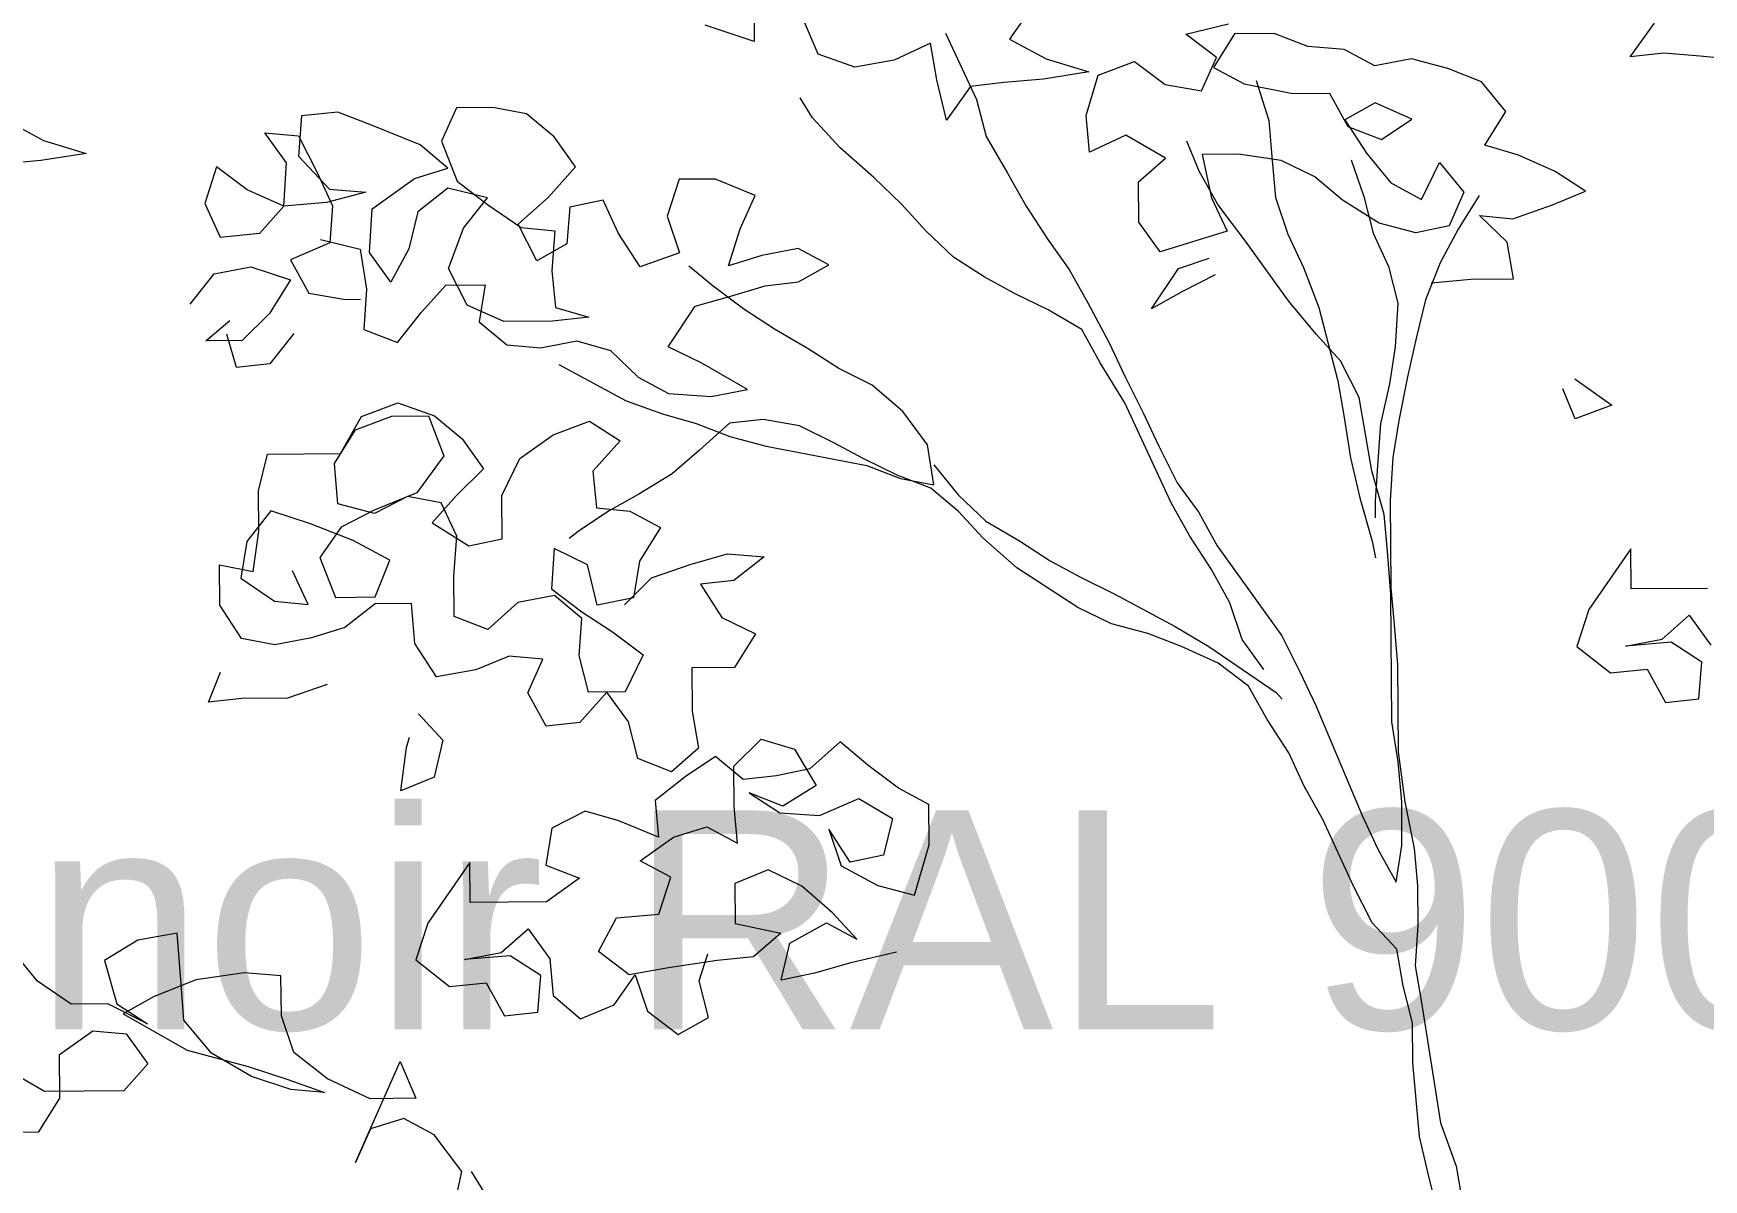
# Model space of a CAD drawing. Header units: millimetres. Extents: x 318905 to 439572, y -5133 to 105868.
# Drawn here: x 350232 to 351567, y 5056 to 5973 of the extents above; entities that cross this region are included whole.
import ezdxf

# ---------------------------------------------------------------- set-up
doc = ezdxf.new("R2010")
doc.units = ezdxf.units.MM
doc.header["$MEASUREMENT"] = 0
doc.layers.add('INTI_Agencement_Stylo_No__102', color=7, linetype='Continuous', lineweight=0, true_color=0xcccccc)
doc.layers.add('INTI_Etiquettes_Stylo_No__1', color=7, linetype='Continuous', lineweight=5)
doc.styles.add('STYLE_GENERE_2', font='Arial')
doc.dimstyles.new('STYLE_GENERE__3', dxfattribs={"dimtxt": 0.18, "dimasz": 182.4, "dimexe": 0.18, "dimexo": 0.0625, "dimgap": 0.09, "dimtad": 0, "dimtih": 1, "dimtoh": 1, "dimdec": 4, "dimzin": 0, "dimdsep": 46, "dimcen": 0.09, "dimadec": 0, "dimazin": 0, "dimtfac": 1, "dimtdec": 4, "dimtmove": 0, "dimatfit": 3, "dimldrblk": 'ARROWHEAD_5', "dimfxl": 0, "dimtolj": 1, "dimtzin": 0, "dimarcsym": 0})

# ---------------------------------------------------------------- blocks, each defined once
blk = doc.blocks.new('arbre6[1]', base_point=(351659.1, -542.5))
at = {"layer": 'INTI_Agencement_Stylo_No__102', "linetype": 'Continuous'}
for p, q in [((350807.3, 6041.2), (350807.8, 5966.3)), ((350859, 5956), (350846.6, 5985.3)), ((351029, 5992.3), (351012.2, 5968.1)), ((350807.8, 5966.3), (350768.8, 5979.3)), ((350961, 5973), (350985.8, 5919.7)), ((351153.2, 5972.1), (351187.2, 5980.4)), ((351177.7, 5953.5), (351153.2, 5972.1)), ((351192.1, 5972.4), (351175.3, 5945.5)), ((351223.8, 5972.7), (351192.1, 5972.4)), ((351250.6, 5962.2), (351223.8, 5972.7)), ((351508.5, 5953.9), (351527.8, 5980.8)), ((350948.9, 5964.9), (350919.9, 5951.2)), ((350954, 5935.5), (350948.9, 5964.9)), ((351012.2, 5968.1), (351041.5, 5952.3)), ((351279.8, 5959.8), (351250.6, 5962.2)), ((351304.2, 5946.7), (351279.8, 5959.8)), ((351535.3, 5956.8), (351508.5, 5953.9)), ((351564.5, 5954.4), (351535.3, 5956.8)), ((350888.3, 5945.6), (350859, 5956)), ((350919.9, 5951.2), (350888.3, 5945.6)), ((351041.5, 5952.3), (351075.6, 5941.9)), ((351082.9, 5939.3), (351112, 5950.3)), ((351112, 5950.3), (351136.5, 5931.8)), ((351165.7, 5926.7), (351177.7, 5953.5)), ((351175.3, 5945.5), (351199.7, 5932.3)), ((351333.4, 5952.3), (351304.2, 5946.7)), ((351362.6, 5944.5), (351333.4, 5952.3)), ((351389.5, 5934), (351362.6, 5944.5)), ((351591.2, 5951.9), (351564.5, 5954.4)), ((350961.6, 5903.4), (350954, 5935.5)), ((350980.8, 5930.3), (350961.6, 5903.4)), ((351007.6, 5933.3), (350980.8, 5930.3)), ((351039.2, 5936.2), (351007.6, 5933.3)), ((351075.6, 5941.9), (351039.2, 5936.2)), ((351073.4, 5907.1), (351082.9, 5939.3)), ((351136.5, 5931.8), (351165.7, 5926.7)), ((351199.7, 5932.3), (351238.7, 5924.6)), ((351209.4, 5935.1), (351219.4, 5903.1)), ((351409.1, 5910.1), (351389.5, 5934)), ((350854.5, 5905.1), (350844.7, 5921.1)), ((350985.8, 5919.7), (350993.3, 5890.3)), ((351238.7, 5924.6), (351267.9, 5924.9)), ((351267.9, 5924.9), (351282.7, 5898.3)), ((351304.5, 5917.2), (351280.2, 5903.6)), ((351333.7, 5904.1), (351304.5, 5917.2)), ((350445.8, 5906.8), (350443.6, 5874.6)), ((350475, 5909.7), (350445.8, 5906.8)), ((350501.8, 5899.2), (350475, 5909.7)), ((350569.8, 5913.2), (350557.9, 5886.4)), ((350599, 5913.5), (350569.8, 5913.2)), ((350625.8, 5908.4), (350599, 5913.5)), ((350647.9, 5889.9), (350625.8, 5908.4)), ((350876.6, 5881.2), (350854.5, 5905.1)), ((351076.1, 5877.7), (351073.4, 5907.1)), ((351280.2, 5903.6), (351297.5, 5877)), ((351309.5, 5887.8), (351333.7, 5904.1)), ((351392.3, 5883.2), (351409.1, 5910.1)), ((350210.4, 5902.9), (350239.7, 5887.1)), ((350433.9, 5869.2), (350416.7, 5893.1)), ((350416.7, 5893.1), (350443.5, 5890.7)), ((350443.5, 5890.7), (350458.3, 5861.4)), ((350540.9, 5883.5), (350501.8, 5899.2)), ((350993.3, 5890.3), (351010.5, 5861)), ((351105.2, 5891.3), (351076.1, 5877.7)), ((351136.9, 5872.9), (351105.2, 5891.3)), ((351219.4, 5903.1), (351222.1, 5871)), ((351282.7, 5898.3), (351309.5, 5887.8)), ((350273.8, 5876.7), (350237.4, 5871)), ((350239.7, 5887.1), (350273.8, 5876.7)), ((350562.9, 5865), (350540.9, 5883.5)), ((350557.9, 5886.4), (350570.3, 5854.4)), ((350665.1, 5865.9), (350647.9, 5889.9)), ((350903.5, 5857.4), (350876.6, 5881.2)), ((351163.8, 5862.4), (351153.9, 5886.4)), ((351297.5, 5877), (351317.1, 5853.1)), ((351419.1, 5875.4), (351392.3, 5883.2)), ((350237.4, 5871), (350205.8, 5868.1)), ((350378, 5866), (350368.5, 5836.5)), ((350402.5, 5847.5), (350378, 5866)), ((350431.8, 5834.4), (350433.9, 5869.2)), ((350443.6, 5874.6), (350468.2, 5848.1)), ((350536.2, 5856.7), (350562.9, 5865)), ((350643.4, 5841.6), (350665.1, 5865.9)), ((351115.2, 5853.9), (351136.9, 5872.9)), ((351195.3, 5876.1), (351166.1, 5875.8)), ((351166.1, 5875.8), (351173.7, 5841.1)), ((351229.4, 5871), (351195.3, 5876.1)), ((351222.1, 5871), (351224.7, 5841.5)), ((351256.2, 5857.9), (351229.4, 5871)), ((351285.3, 5871.5), (351295.3, 5842.2)), ((351341.5, 5839.9), (351355.9, 5869.5)), ((351355.9, 5869.5), (351375.5, 5845.6)), ((351448.4, 5862.3), (351419.1, 5875.4)), ((350458.3, 5861.4), (350470.7, 5834.7)), ((350502.3, 5832.3), (350536.2, 5856.7)), ((350570.3, 5854.4), (350594.7, 5835.8)), ((350747.8, 5856), (350738.3, 5826.4)), ((350777, 5856.2), (350747.8, 5856)), ((350808.8, 5843.1), (350777, 5856.2)), ((350925.6, 5836.2), (350903.5, 5857.4)), ((351010.5, 5861), (351025.3, 5834.4)), ((351115.4, 5821.8), (351115.2, 5853.9)), ((351178.6, 5835.8), (351163.8, 5862.4)), ((351278.3, 5839.4), (351256.2, 5857.9)), ((351317.1, 5853.1), (351341.5, 5839.9)), ((351472.8, 5846.5), (351448.4, 5862.3)), ((350431.8, 5834.4), (350402.5, 5847.5)), ((350465.8, 5837.4), (350431.8, 5834.4)), ((350497.4, 5845.7), (350465.8, 5837.4)), ((350468.2, 5848.1), (350497.4, 5845.7)), ((350563, 5848.9), (350538.8, 5830)), ((350594.7, 5841.2), (350563, 5848.9)), ((350575.4, 5816.9), (350594.7, 5841.2)), ((350619.2, 5820), (350643.4, 5841.6)), ((350687.2, 5839.4), (350660.4, 5833.8)), ((350699.5, 5812.7), (350687.2, 5839.4)), ((350796.8, 5816.3), (350808.8, 5843.1)), ((351173.7, 5841.1), (351186, 5814.4)), ((351224.7, 5841.5), (351234.7, 5812.2)), ((351307.6, 5820.9), (351278.3, 5839.4)), ((351295.3, 5842.2), (351302.8, 5812.8)), ((351375.5, 5845.6), (351363.6, 5818.7)), ((351387.7, 5843), (351370.9, 5816.1)), ((351446.2, 5835.5), (351472.8, 5846.5)), ((350368.5, 5836.5), (350380.9, 5809.8)), ((350412.5, 5812.8), (350431.8, 5834.4)), ((350470.7, 5834.7), (350468.5, 5805.3)), ((350500.2, 5797.5), (350502.3, 5832.3)), ((350538.8, 5830), (350531.8, 5800.5)), ((350594.7, 5835.8), (350621.6, 5817.4)), ((350660.4, 5833.8), (350658.2, 5804.3)), ((350738.3, 5826.4), (350748.3, 5797.1)), ((350945.2, 5814.9), (350925.6, 5836.2)), ((351025.3, 5834.4), (351042.6, 5807.8)), ((351200.7, 5806.5), (351178.6, 5835.8)), ((351409.9, 5805.7), (351387.8, 5827)), ((351387.8, 5827), (351414.6, 5824.5)), ((351414.6, 5824.5), (351446.2, 5835.5)), ((350380.9, 5809.8), (350412.5, 5812.8)), ((350563.5, 5784.7), (350575.4, 5816.9)), ((350634, 5790.7), (350619.2, 5820)), ((350621.6, 5817.4), (350648.4, 5814.9)), ((350648.4, 5814.9), (350646.2, 5782.8)), ((350716.7, 5786.1), (350699.5, 5812.7)), ((350787.3, 5786.7), (350796.8, 5816.3)), ((350967.2, 5793.7), (350945.2, 5814.9)), ((351132.6, 5797.9), (351115.4, 5821.8)), ((351186, 5814.4), (351132.6, 5797.9)), ((351234.7, 5812.2), (351247.1, 5785.5)), ((351302.8, 5812.8), (351315.2, 5786.2)), ((351336.9, 5813.1), (351307.6, 5820.9)), ((351363.6, 5818.7), (351336.9, 5813.1)), ((351370.9, 5816.1), (351356.5, 5789.2)), ((350468.5, 5805.3), (350437, 5791.6)), ((350461.2, 5807.9), (350492.8, 5800.1)), ((350492.8, 5800.1), (350497.9, 5768.1)), ((350517.4, 5773.6), (350500.2, 5797.5)), ((350531.8, 5800.5), (350517.4, 5773.6)), ((350658.2, 5804.3), (350634, 5790.7)), ((350748.3, 5797.1), (350716.7, 5786.1)), ((350843.1, 5800.6), (350814, 5795)), ((350867.6, 5787.5), (350843.1, 5800.6)), ((351042.6, 5807.8), (351059.8, 5783.8)), ((351235.1, 5758.7), (351200.7, 5806.5)), ((351415, 5776.3), (351409.9, 5805.7)), ((350376.2, 5780.3), (350405.4, 5786)), ((350405.4, 5786), (350437.1, 5775.5)), ((350437, 5791.6), (350451.8, 5765)), ((350578.3, 5755.4), (350563.5, 5784.7)), ((350775.2, 5770.6), (350755.7, 5786.4)), ((350814, 5795), (350787.3, 5786.7)), ((350843.3, 5773.9), (350867.6, 5787.5)), ((350991.7, 5777.9), (350967.2, 5793.7)), ((351059.8, 5783.8), (351074.6, 5757.2)), ((351125.7, 5752.3), (351147.3, 5784.6)), ((351147.3, 5784.6), (351171.6, 5792.9)), ((351247.1, 5785.5), (351259.5, 5753.5)), ((351315.2, 5786.2), (351322.7, 5756.8)), ((351356.5, 5789.2), (351344.6, 5759.7)), ((350356.9, 5756.1), (350376.2, 5780.3)), ((350437.1, 5775.5), (350420.2, 5748.6)), ((350541.9, 5749.7), (350561.2, 5771.3)), ((350561.2, 5771.3), (350592.8, 5771.6)), ((350592.8, 5771.6), (350588.1, 5742.1)), ((350646.2, 5782.8), (350648.9, 5753.4)), ((350799.7, 5752), (350775.2, 5770.6)), ((350789.9, 5762.7), (350816.6, 5770.9)), ((350816.6, 5770.9), (350843.3, 5773.9)), ((351016.1, 5764.7), (350991.7, 5777.9)), ((351176.6, 5779.5), (351149.9, 5765.9)), ((351349.3, 5773.1), (351380.9, 5776)), ((351380.9, 5776), (351415, 5776.3)), ((350451.8, 5765), (350481, 5759.9)), ((350481, 5759.9), (350493.1, 5760)), ((350497.9, 5768.1), (350495.8, 5735.9)), ((350760.8, 5754.4), (350789.9, 5762.7)), ((351043, 5751.6), (351016.1, 5764.7)), ((351074.6, 5757.2), (351091.8, 5725.2)), ((351149.9, 5765.9), (351125.7, 5752.3)), ((351257.2, 5732.1), (351235.1, 5758.7)), ((351322.7, 5756.8), (351320.5, 5722)), ((351344.6, 5759.7), (351337.5, 5730.1)), ((350420.2, 5748.6), (350398.5, 5727)), ((350522.6, 5725.4), (350541.9, 5749.7)), ((350607.6, 5742.3), (350578.3, 5755.4)), ((350675.7, 5745.6), (350646.5, 5742.6)), ((350648.9, 5753.4), (350675.7, 5745.6)), ((350739.1, 5722.1), (350760.8, 5754.4)), ((350824.2, 5736.2), (350799.7, 5752)), ((351069.8, 5735.8), (351043, 5751.6)), ((351259.5, 5753.5), (351274.5, 5694.8)), ((350369.3, 5726.7), (350388.7, 5743)), ((350393.8, 5705.5), (350386.3, 5732.2)), ((350439.8, 5732.7), (350420.5, 5708.5)), ((350495.8, 5735.9), (350522.6, 5725.4)), ((350588.1, 5742.1), (350610.2, 5723.6)), ((350646.5, 5742.6), (350607.6, 5742.3)), ((350851, 5720.4), (350824.2, 5736.2)), ((351084.6, 5709.1), (351069.8, 5735.8)), ((351276.8, 5710.9), (351257.2, 5732.1)), ((351337.5, 5730.1), (351330.4, 5698)), ((350398.5, 5727), (350369.3, 5726.7)), ((350610.2, 5723.6), (350637, 5721.1)), ((350637, 5721.1), (350666.1, 5726.7)), ((350666.1, 5726.7), (350692.9, 5719)), ((350692.9, 5719), (350715, 5697.7)), ((350766, 5708.9), (350739.1, 5722.1)), ((350875.5, 5704.6), (350851, 5720.4)), ((351091.8, 5725.2), (351104.2, 5698.6)), ((351320.5, 5722), (351315.9, 5692.5)), ((350420.5, 5708.5), (350393.8, 5705.5)), ((350651.7, 5707.9), (350705.4, 5678.9)), ((350802.6, 5687.8), (350766, 5708.9)), ((350902.3, 5691.4), (350875.5, 5704.6)), ((351104.3, 5677.2), (351084.6, 5709.1)), ((351291.6, 5681.5), (351276.8, 5710.9)), ((350715, 5697.7), (350739.4, 5684.6)), ((350926.8, 5670.2), (350902.3, 5691.4)), ((351104.2, 5698.6), (351119, 5669.3)), ((351274.5, 5694.8), (351279.6, 5665.4)), ((351315.9, 5692.5), (351308.8, 5660.3)), ((351330.4, 5698), (351323.4, 5663.1)), ((351464.2, 5696.5), (351493.6, 5675.3)), ((350493.8, 5666.3), (350523, 5677.3)), ((350523, 5677.3), (350552.2, 5666.8)), ((350705.4, 5678.9), (350734.7, 5668.5)), ((350739.4, 5684.6), (350773.5, 5682.2)), ((350773.5, 5682.2), (350802.6, 5687.8)), ((351141.4, 5597.2), (351104.3, 5677.2)), ((351301.8, 5622.8), (351291.6, 5681.5)), ((351464.5, 5664.4), (351454.6, 5688.4)), ((350477, 5636.7), (350493.8, 5666.3)), ((350489.1, 5655.6), (350518.2, 5666.5)), ((350518.2, 5666.5), (350547.4, 5666.8)), ((350547.4, 5666.8), (350559.8, 5634.8)), ((350552.2, 5666.8), (350574.3, 5648.3)), ((350734.7, 5668.5), (350761.5, 5660.7)), ((350815, 5663.9), (350788.2, 5660.9)), ((350844.2, 5658.8), (350815, 5663.9)), ((350946.5, 5643.6), (350926.8, 5670.2)), ((351119, 5669.3), (351131.4, 5642.6)), ((351279.6, 5665.4), (351284.7, 5633.3)), ((351323.4, 5663.1), (351318.7, 5633.6)), ((351493.6, 5675.3), (351464.5, 5664.4)), ((350472.2, 5628.6), (350489.1, 5655.6)), ((350620.6, 5632.7), (350647.2, 5651.6)), ((350647.2, 5651.6), (350676.3, 5662.6)), ((350676.3, 5662.6), (350700.8, 5646.8)), ((350761.5, 5660.7), (350788.3, 5650.2)), ((350788.2, 5660.9), (350764.1, 5639.3)), ((350788.3, 5650.2), (350817.6, 5642.5)), ((350871, 5645.6), (350844.2, 5658.8)), ((351308.8, 5660.3), (351306.6, 5630.8)), ((350418.7, 5636.2), (350477, 5636.7)), ((350574.3, 5648.3), (350591.5, 5624.4)), ((350700.8, 5646.8), (350679, 5622.5)), ((350764.1, 5639.3), (350742.3, 5620.4)), ((350817.6, 5642.5), (350897.9, 5627.1)), ((350895.5, 5632.5), (350871, 5645.6)), ((350951.6, 5611.6), (350946.5, 5643.6)), ((351131.4, 5642.6), (351146.2, 5613.3)), ((350411.6, 5606.7), (350418.7, 5636.2)), ((350474.9, 5596.5), (350472.2, 5628.6)), ((350559.8, 5634.8), (350538.1, 5605.1)), ((350591.5, 5624.4), (350569.7, 5602.7)), ((350606.2, 5603.1), (350620.6, 5632.7)), ((350922.3, 5619.3), (350895.5, 5632.5)), ((350897.9, 5627.1), (350924.8, 5616.7)), ((350951.5, 5627.6), (350971.1, 5603.7)), ((351284.7, 5633.3), (351292.2, 5601.3)), ((351306.6, 5630.8), (351304.4, 5598.7)), ((351318.7, 5633.6), (351316.6, 5598.8)), ((350679, 5622.5), (350681.7, 5593.1)), ((350742.3, 5620.4), (350715.7, 5604.1)), ((350949.2, 5608.9), (350922.3, 5619.3)), ((350924.8, 5616.7), (350951.6, 5611.6)), ((351146.2, 5613.3), (351163.4, 5589.4)), ((351311.8, 5588), (351301.8, 5622.8)), ((350411.8, 5574.6), (350411.6, 5606.7)), ((350504.2, 5588.8), (350474.9, 5596.5)), ((350538.1, 5605.1), (350504.1, 5591.4)), ((350530.8, 5602.4), (350504.2, 5588.8)), ((350557.6, 5597.3), (350530.8, 5602.4)), ((350569.7, 5602.7), (350550.4, 5581.2)), ((350570, 5570.6), (350557.6, 5597.3)), ((350606.5, 5568.3), (350606.2, 5603.1)), ((350715.7, 5604.1), (350691.4, 5590.5)), ((350971.2, 5590.3), (350949.2, 5608.9)), ((350971.1, 5603.7), (350993.2, 5582.5)), ((351156.2, 5570.6), (351141.4, 5597.2)), ((351292.2, 5601.3), (351302.2, 5566.5)), ((351304.4, 5598.7), (351304.5, 5585.3)), ((351316.6, 5598.8), (351317.1, 5529.2)), ((350421.4, 5590.7), (350402.2, 5566.4)), ((350453.1, 5580.3), (350421.4, 5590.7)), ((350504.1, 5591.4), (350477.5, 5577.8)), ((350691.4, 5590.5), (350667.2, 5574.2)), ((350681.7, 5593.1), (350708.5, 5590.6)), ((350708.5, 5590.6), (350732.9, 5577.5)), ((350990.8, 5569.1), (350971.2, 5590.3)), ((351163.4, 5589.4), (351178.2, 5562.7)), ((351314.4, 5558.6), (351311.8, 5588)), ((350407.2, 5542.4), (350411.8, 5574.6)), ((350487.3, 5567.2), (350453.1, 5580.3)), ((350477.5, 5577.8), (350460.6, 5553.6)), ((350550.4, 5581.2), (350579.8, 5562.7)), ((350567.8, 5538.5), (350570, 5570.6)), ((350667.2, 5574.2), (350660, 5568.8)), ((350732.9, 5577.5), (350716.1, 5550.5)), ((350993.2, 5582.5), (351020, 5566.7)), ((351173.5, 5544), (351156.2, 5570.6)), ((350402.2, 5566.4), (350397.5, 5537)), ((350516.6, 5551.4), (350487.3, 5567.2)), ((350579.8, 5562.7), (350606.5, 5568.3)), ((350647.9, 5560.6), (350645.7, 5528.5)), ((350674.7, 5547.5), (350647.9, 5560.6)), ((350757.4, 5548.2), (350786.6, 5556.5)), ((350786.6, 5556.5), (350815.8, 5554.1)), ((351017.8, 5545.2), (350990.8, 5569.1)), ((351020, 5566.7), (351044.5, 5550.8)), ((351178.2, 5562.7), (351229.8, 5490.9)), ((351302.2, 5566.5), (351304.7, 5553.2)), ((351317.1, 5523.9), (351314.4, 5558.6)), ((351509, 5560.4), (351475.3, 5511.9)), ((351509.3, 5528.3), (351509, 5560.4)), ((350380.6, 5515.4), (350380.4, 5547.5)), ((350380.4, 5547.5), (350407.2, 5542.4)), ((350460.6, 5553.6), (350473, 5521.6)), ((350504.7, 5521.9), (350516.6, 5551.4)), ((350682.3, 5515.4), (350674.7, 5547.5)), ((350716.1, 5550.5), (350711.4, 5521.1)), ((350725.9, 5537.2), (350757.4, 5548.2)), ((350815.8, 5554.1), (350791.6, 5535.2)), ((351066.6, 5513.6), (351017.8, 5545.2)), ((351044.5, 5550.8), (351068.9, 5537.7)), ((351188.2, 5517.3), (351173.5, 5544)), ((350397.5, 5537), (350424.4, 5518.5)), ((350451.2, 5516), (350438.8, 5542.7)), ((350568, 5506.4), (350567.8, 5538.5)), ((350704.2, 5515.6), (350725.9, 5537.2)), ((350791.6, 5535.2), (350764.9, 5532.2)), ((350764.9, 5532.2), (350782.1, 5505.6)), ((351068.9, 5537.7), (351095.8, 5524.5)), ((350424.4, 5518.5), (350451.2, 5516)), ((350473, 5521.6), (350504.7, 5521.9)), ((350504.7, 5516.5), (350480.5, 5497.6)), ((350533.9, 5516.8), (350504.7, 5516.5)), ((350536.6, 5484.7), (350533.9, 5516.8)), ((350619, 5517.5), (350594.9, 5495.9)), ((350648.2, 5523.2), (350619, 5517.5)), ((350645.7, 5528.5), (350670.2, 5510)), ((350670.2, 5504.6), (350648.2, 5523.2)), ((350711.4, 5521.1), (350682.3, 5515.4)), ((351095.8, 5524.5), (351144.6, 5498.2)), ((351198.2, 5488), (351188.2, 5517.3)), ((351317.1, 5529.2), (351319.7, 5499.8)), ((351317.9, 5422.1), (351317.1, 5523.9)), ((351570.1, 5528.8), (351509.3, 5528.3)), ((350397.9, 5488.8), (350380.6, 5515.4)), ((350594.9, 5495.9), (350568, 5506.4)), ((350668, 5475.2), (350670.2, 5504.6)), ((350670.2, 5510), (350694.6, 5494.1)), ((350782.1, 5505.6), (350808.9, 5492.5)), ((351093.5, 5500.4), (351066.6, 5513.6)), ((351475.3, 5511.9), (351465.8, 5482.4)), ((351533.9, 5488.3), (351555.6, 5507.3)), ((351555.6, 5507.3), (351572.8, 5483.3)), ((350480.5, 5497.6), (350453.8, 5489.3)), ((350694.6, 5494.1), (350719.1, 5475.6)), ((350808.9, 5492.5), (350792.1, 5465.6)), ((351122.7, 5492.7), (351093.5, 5500.4)), ((351149.6, 5482.2), (351122.7, 5492.7)), ((351144.6, 5498.2), (351171.5, 5482.4)), ((351229.8, 5490.9), (351244.6, 5461.6)), ((351319.7, 5499.8), (351322.4, 5467.7)), ((350424.7, 5483.7), (350397.9, 5488.8)), ((350453.8, 5489.3), (350424.7, 5483.7)), ((350553.8, 5458.1), (350536.6, 5484.7)), ((351178.9, 5469.1), (351149.6, 5482.2)), ((351171.5, 5482.4), (351225.3, 5445.4)), ((351215.4, 5464), (351198.2, 5488)), ((351465.8, 5482.4), (351492.7, 5461.2)), ((351504.7, 5482.7), (351533.9, 5488.3)), ((351541.2, 5485.7), (351504.7, 5482.7)), ((351565.7, 5469.9), (351541.2, 5485.7)), ((350585.4, 5463.7), (350553.8, 5458.1)), ((350612, 5474.7), (350585.4, 5463.7)), ((350638.8, 5472.2), (350612, 5474.7)), ((350626.9, 5445.3), (350638.8, 5472.2)), ((350675.5, 5445.8), (350668, 5475.2)), ((350719.1, 5475.6), (350704.7, 5446)), ((350792.1, 5465.6), (350758.1, 5465.3)), ((350758.1, 5465.3), (350758.3, 5430.5)), ((351203.3, 5450.6), (351178.9, 5469.1)), ((351322.4, 5467.7), (351322.9, 5398.1)), ((351492.7, 5461.2), (351521.9, 5464.1)), ((351521.9, 5464.1), (351536.7, 5437.5)), ((351563.4, 5440.4), (351565.7, 5469.9)), ((350371.5, 5437.7), (350381, 5461.9)), ((350466.3, 5451.9), (350434.7, 5440.9)), ((351218.1, 5423.9), (351203.3, 5450.6)), ((351244.6, 5461.6), (351257, 5435)), ((350398.2, 5440.6), (350371.5, 5437.7)), ((350434.7, 5440.9), (350398.2, 5440.6)), ((350641.6, 5418.7), (350626.9, 5445.3)), ((350690.1, 5445.9), (350668.4, 5421.6)), ((350704.7, 5446), (350675.5, 5445.8)), ((350707.3, 5422), (350690.1, 5445.9)), ((351225.3, 5445.4), (351230.2, 5440.1)), ((351536.7, 5437.5), (351563.4, 5440.4)), ((350539.4, 5428.5), (350559, 5407.3)), ((350758.3, 5430.5), (350763.4, 5401.1)), ((351235.4, 5397.3), (351218.1, 5423.9)), ((351257, 5435), (351294.1, 5347)), ((350529.9, 5401.6), (350532.2, 5409.7)), ((350668.4, 5421.6), (350641.6, 5418.7)), ((350714.8, 5392.6), (350707.3, 5422)), ((351323, 5390.1), (351317.9, 5422.1)), ((350525.3, 5366.8), (350529.9, 5401.6)), ((350559, 5407.3), (350551.9, 5377.7)), ((350763.4, 5401.1), (350741.7, 5382.1)), ((350791.7, 5386.5), (350813.4, 5408.1)), ((350813.4, 5408.1), (350840.2, 5400.3)), ((350840.2, 5400.3), (350857.5, 5371)), ((350876.7, 5406), (350852.5, 5384.4)), ((350898.7, 5387.5), (350876.7, 5406)), ((351247.7, 5370.7), (351235.4, 5397.3)), ((351322.9, 5398.1), (351328.1, 5358)), ((350741.7, 5382.1), (350714.8, 5392.6)), ((350777, 5394.4), (350752.8, 5378.1)), ((350799, 5375.8), (350777, 5394.4)), ((350791.9, 5354.4), (350791.7, 5386.5)), ((350852.5, 5384.4), (350825.8, 5378.8)), ((350923.2, 5368.9), (350898.7, 5387.5)), ((351325.7, 5358), (351323, 5390.1)), ((350551.9, 5377.7), (350525.3, 5366.8)), ((350752.8, 5378.1), (350728.6, 5359.1)), ((350825.8, 5378.8), (350799, 5375.8)), ((350857.5, 5371), (350830.8, 5354.7)), ((351262.5, 5344), (351247.7, 5370.7)), ((350728.6, 5359.1), (350731.3, 5329.7)), ((350830.8, 5354.7), (350804, 5365.2)), ((350804, 5365.2), (350828.4, 5349.3)), ((350860.1, 5347), (350891.6, 5360.6)), ((350891.6, 5360.6), (350918.5, 5344.8)), ((350947.6, 5355.8), (350923.2, 5368.9)), ((350947.8, 5323.7), (350947.6, 5355.8)), ((351325.9, 5323.2), (351325.7, 5358)), ((351328.1, 5358), (351335.7, 5320.6)), ((350672.7, 5350.6), (350646.1, 5337)), ((350699.6, 5342.8), (350672.7, 5350.6)), ((350731.3, 5329.7), (350699.6, 5342.8)), ((350794.6, 5324.9), (350791.9, 5354.4)), ((350828.4, 5349.3), (350860.1, 5347)), ((350918.5, 5344.8), (350911.4, 5315.3)), ((351287.2, 5290.7), (351262.5, 5344)), ((351294.1, 5347), (351306.5, 5320.3)), ((350646.1, 5337), (350641.4, 5307.5)), ((350716.8, 5310.9), (350743.4, 5329.8)), ((350743.4, 5329.8), (350770.1, 5338.1)), ((350770.1, 5338.1), (350794.6, 5324.9)), ((350884.7, 5309.7), (350867.5, 5336.3)), ((350867.5, 5336.3), (350877.4, 5307)), ((350936, 5283.4), (350947.8, 5323.7)), ((351306.5, 5320.3), (351321.3, 5293.7)), ((351321.3, 5293.7), (351325.9, 5323.2)), ((351335.7, 5320.6), (351338.3, 5291.2)), ((350580.6, 5309.6), (350546.9, 5261.1)), ((350580.8, 5277.5), (350580.6, 5309.6)), ((350641.4, 5307.5), (350668.3, 5297)), ((350741.2, 5297.7), (350716.8, 5310.9)), ((350819, 5303.8), (350792.4, 5292.8)), ((350845.9, 5290.6), (350819, 5303.8)), ((350877.4, 5307), (350906.7, 5291.2)), ((350911.4, 5315.3), (350884.7, 5309.7)), ((350668.3, 5297), (350641.7, 5278.1)), ((350731.7, 5268.2), (350741.2, 5297.7)), ((350792.4, 5292.8), (350792.6, 5260.7)), ((350870.4, 5269.4), (350845.9, 5290.6)), ((350906.7, 5291.2), (350936, 5283.4)), ((351302.1, 5261.4), (351287.2, 5290.7)), ((351338.3, 5291.2), (351338.6, 5259.1)), ((350641.7, 5278.1), (350580.8, 5277.5)), ((350683.3, 5238.3), (350697.7, 5265.2)), ((350697.7, 5265.2), (350731.7, 5268.2)), ((350890, 5248.2), (350870.4, 5269.4)), ((350346.6, 5253.1), (350315, 5247.4)), ((350349.3, 5215.6), (350346.6, 5253.1)), ((350546.9, 5261.1), (350537.4, 5231.6)), ((350605.5, 5237.6), (350627.2, 5256.5)), ((350627.2, 5256.5), (350644.4, 5232.6)), ((350792.6, 5260.7), (350829.2, 5253)), ((350829.2, 5253), (350807.4, 5234.1)), ((350836.5, 5245), (350865.6, 5261.3)), ((350865.6, 5261.3), (350890, 5248.2)), ((351321.7, 5240.2), (351302.1, 5261.4)), ((351338.6, 5259.1), (351336.4, 5226.9)), ((350234.9, 5214.6), (350212.9, 5241.2)), ((350315, 5247.4), (350288.3, 5231.1)), ((350576.3, 5232), (350605.5, 5237.6)), ((350707.8, 5219.8), (350683.3, 5238.3)), ((350763.8, 5214.9), (350770.9, 5236.4)), ((350829.4, 5215.5), (350836.5, 5245)), ((350921.7, 5237.8), (350885.3, 5229.4)), ((351326.8, 5210.8), (351321.7, 5240.2)), ((350288.3, 5231.1), (350298.3, 5196.4)), ((350537.4, 5231.6), (350564.3, 5210.4)), ((350612.8, 5235), (350576.3, 5232)), ((350637.2, 5219.1), (350612.8, 5235)), ((350644.4, 5232.6), (350647.1, 5203.2)), ((350739.4, 5225.4), (350707.8, 5219.8)), ((350778.2, 5231.1), (350739.4, 5225.4)), ((350807.4, 5234.1), (350778.2, 5231.1)), ((350885.3, 5229.4), (350856.2, 5221.1)), ((351336.4, 5226.9), (351341.5, 5197.5)), ((350261.8, 5196.1), (350234.9, 5214.6)), ((350361.4, 5215.7), (350327.5, 5202.1)), ((350351.9, 5183.5), (350349.3, 5215.6)), ((350400.3, 5221.4), (350361.4, 5215.7)), ((350429.5, 5219), (350400.3, 5221.4)), ((350429.8, 5186.9), (350429.5, 5219)), ((350564.3, 5210.4), (350593.5, 5213.4)), ((350593.5, 5213.4), (350608.3, 5186.8)), ((350635, 5189.7), (350637.2, 5219.1)), ((350695.8, 5195.6), (350712.6, 5219.8)), ((350712.6, 5219.8), (350722.6, 5190.5)), ((350771.3, 5185.5), (350763.8, 5214.9)), ((350856.2, 5221.1), (350829.4, 5215.5)), ((351334.3, 5181.4), (351326.8, 5210.8)), ((350291, 5196.4), (350261.8, 5196.1)), ((350322.8, 5180.6), (350291, 5196.4)), ((350298.3, 5196.4), (350322.8, 5180.6)), ((350327.5, 5202.1), (350303.3, 5188.5)), ((350647.1, 5203.2), (350669.1, 5184.6)), ((350669.1, 5184.6), (350695.8, 5195.6)), ((351341.5, 5197.5), (351356.8, 5101.3)), ((350303.3, 5188.5), (350354.6, 5159.5)), ((350374, 5157), (350351.9, 5183.5)), ((350439.7, 5157.6), (350429.8, 5186.9)), ((350608.3, 5186.8), (350635, 5189.7)), ((350722.6, 5190.5), (350747.1, 5171.9)), ((350747.1, 5171.9), (350771.3, 5185.5)), ((350252.4, 5155.9), (350279, 5174.8)), ((350279, 5174.8), (350305.8, 5172.4)), ((350305.8, 5172.4), (350323, 5148.5)), ((351334.5, 5149.3), (351334.3, 5181.4)), ((350252.7, 5121.1), (350252.4, 5155.9)), ((350354.6, 5159.5), (350403.3, 5146.5)), ((350405.8, 5138.5), (350374, 5157)), ((350466.6, 5136.4), (350439.7, 5157.6)), ((350240.5, 5126.3), (350208.7, 5144.8)), ((350323, 5148.5), (350303.7, 5126.9)), ((350403.3, 5146.5), (350435, 5136.1)), ((350489, 5069.7), (350524.9, 5150.3)), ((350524.9, 5150.3), (350537.3, 5121)), ((351339.8, 5090.4), (351334.5, 5149.3)), ((350437.5, 5128.1), (350405.8, 5138.5)), ((350435, 5136.1), (350464.3, 5125.7)), ((350500.8, 5120.6), (350466.6, 5136.4)), ((350235.8, 5094.2), (350252.7, 5121.1)), ((350303.7, 5126.9), (350240.5, 5126.3)), ((350464.3, 5125.7), (350437.5, 5128.1)), ((350537.3, 5121), (350500.8, 5120.6)), ((350527.7, 5104.8), (350501, 5096.6)), ((350552.1, 5091.7), (350527.7, 5104.8)), ((350206.7, 5093.9), (350235.8, 5094.2)), ((350501, 5096.6), (350489, 5069.7)), ((350574.2, 5062.4), (350552.1, 5091.7)), ((351347.4, 5058.4), (351339.8, 5090.4)), ((351356.8, 5101.3), (351369.2, 5066.6)), ((350567.2, 5030.2), (350574.2, 5062.4)), ((350581.5, 5062.5), (350601.2, 5030.5)), ((351369.2, 5066.6), (351374.3, 5037.2)), ((351354.9, 5029), (351347.4, 5058.4))]:
    blk.add_line(p, q, dxfattribs=at)
blk = doc.blocks.new('ARROWHEAD_5')
at = {"linetype": 'Continuous', "lineweight": 0}
blk.add_hatch(color=0, dxfattribs=at).paths.add_polyline_path([(-1, 0.2679), (0, 0), (-1, -0.2679)])
at = {"color": 0, "linetype": 'Continuous', "lineweight": 0}
blk.add_line((0, 0), (-1, 0), dxfattribs=at)

msp = doc.modelspace()

# ---------------------------------------------------------------- block references
at = {"layer": 'INTI_Agencement_Stylo_No__102', "linetype": 'Continuous'}
msp.add_blockref('arbre6[1]', (351659.099, -542.456), dxfattribs=at)

# ---------------------------------------------------------------- texts
at = {"layer": 'INTI_Etiquettes_Stylo_No__1', "linetype": 'Continuous', "insert": (351794.896, 5173.771), "char_height": 175, "attachment_point": 9, "style": 'STYLE_GENERE_2'}
msp.add_mtext('\\A1;{\\pqr;\\fArial|b0|i0|c0|p34;Menuiserie noir RAL 9005}', dxfattribs=at)

# ---------------------------------------------------------------- leaders
at = {"layer": 'INTI_Etiquettes_Stylo_No__1', "linetype": 'Continuous', "annotation_type": 0, "has_hookline": 1, "hookline_direction": 1, "text_width": 2801.194}
msp.add_leader([(356358.897, 4815.592), (352334.896, 5173.771), (351794.986, 5173.771)], dimstyle='STYLE_GENERE__3', dxfattribs=at)

doc.saveas('drawing.dxf')
